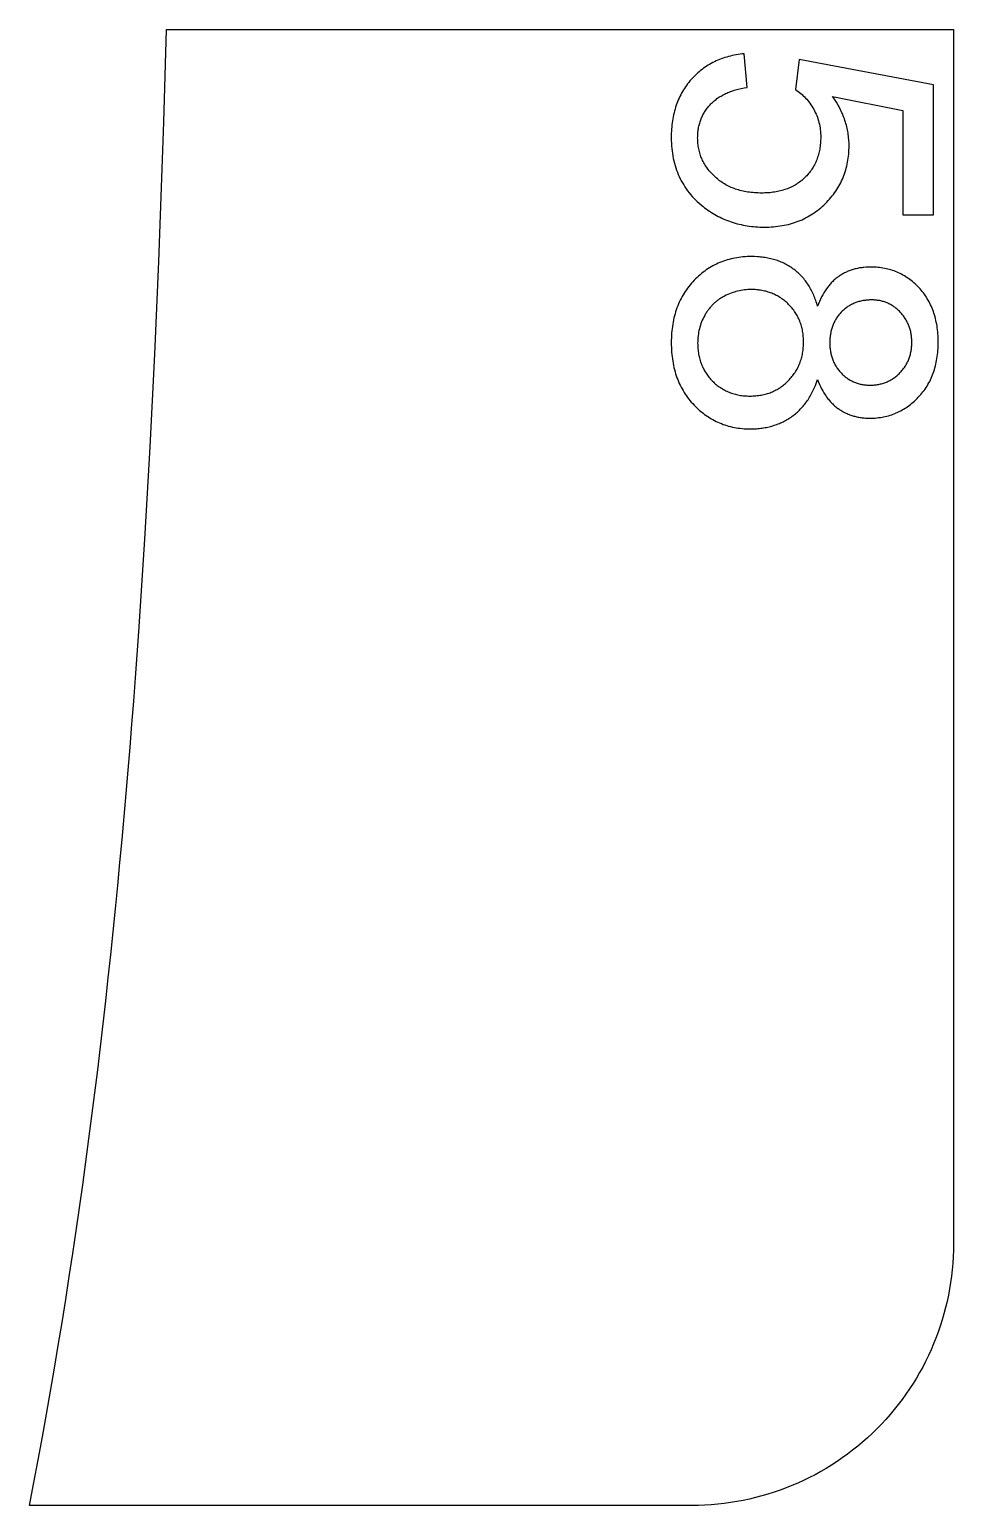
# Model space of a CAD drawing. Extents: x -16189 to 5251, y 3521 to 4024.
# Drawn here: x -11779 to -11602.4, y 3521.1 to 3803.1 of the extents above; entities that cross this region are included whole.
import ezdxf

# ---------------------------------------------------------------- set-up
doc = ezdxf.new("R2010")
doc.units = 0
doc.layers.add('LAYER_03', color=7, linetype='CONTINUOUS')

msp = doc.modelspace()

# ---------------------------------------------------------------- linework, layer by layer
at = {"layer": 'LAYER_03'}
for p, q in [((-11641.36, 3753.43), (-11641.68, 3753.41)), ((-11641.03, 3753.43), (-11641.36, 3753.43)), ((-11640.76, 3753.43), (-11641.03, 3753.43)), ((-11640.5, 3753.42), (-11640.76, 3753.43)), ((-11640.24, 3753.41), (-11640.5, 3753.42)), ((-11648.29, 3750.64), (-11648.4, 3750.52)), ((-11648.17, 3750.76), (-11648.29, 3750.64)), ((-11648.04, 3750.87), (-11648.17, 3750.76)), ((-11647.92, 3750.98), (-11648.04, 3750.87)), ((-11647.79, 3751.08), (-11647.92, 3750.98)), ((-11647.67, 3751.19), (-11647.79, 3751.08)), ((-11647.54, 3751.29), (-11647.67, 3751.19)), ((-11647.4, 3751.39), (-11647.54, 3751.29)), ((-11647.27, 3751.49), (-11647.4, 3751.39)), ((-11647.13, 3751.59), (-11647.27, 3751.49)), ((-11646.99, 3751.68), (-11647.13, 3751.59)), ((-11646.85, 3751.77), (-11646.99, 3751.68)), ((-11646.71, 3751.86), (-11646.85, 3751.77)), ((-11646.56, 3751.94), (-11646.71, 3751.86)), ((-11646.41, 3752.03), (-11646.56, 3751.94)), ((-11646.26, 3752.11), (-11646.41, 3752.03)), ((-11646.11, 3752.19), (-11646.26, 3752.11)), ((-11645.8, 3752.34), (-11646.11, 3752.19)), ((-11645.49, 3752.48), (-11645.8, 3752.34)), ((-11645.18, 3752.61), (-11645.49, 3752.48)), ((-11644.87, 3752.73), (-11645.18, 3752.61)), ((-11644.56, 3752.84), (-11644.87, 3752.73)), ((-11644.24, 3752.95), (-11644.56, 3752.84)), ((-11643.93, 3753.04), (-11644.24, 3752.95)), ((-11643.61, 3753.12), (-11643.93, 3753.04)), ((-11643.29, 3753.19), (-11643.61, 3753.12)), ((-11642.98, 3753.26), (-11643.29, 3753.19)), ((-11642.65, 3753.31), (-11642.98, 3753.26)), ((-11642.33, 3753.35), (-11642.65, 3753.31)), ((-11642.01, 3753.39), (-11642.33, 3753.35)), ((-11641.68, 3753.41), (-11642.01, 3753.39)), ((-11639.98, 3753.39), (-11640.24, 3753.41)), ((-11639.72, 3753.36), (-11639.98, 3753.39)), ((-11639.47, 3753.33), (-11639.72, 3753.36)), ((-11639.22, 3753.3), (-11639.47, 3753.33)), ((-11638.97, 3753.25), (-11639.22, 3753.3)), ((-11638.73, 3753.21), (-11638.97, 3753.25)), ((-11638.49, 3753.15), (-11638.73, 3753.21)), ((-11638.25, 3753.1), (-11638.49, 3753.15)), ((-11638.01, 3753.03), (-11638.25, 3753.1)), ((-11637.78, 3752.96), (-11638.01, 3753.03)), ((-11637.55, 3752.89), (-11637.78, 3752.96)), ((-11637.32, 3752.81), (-11637.55, 3752.89)), ((-11637.09, 3752.72), (-11637.32, 3752.81)), ((-11636.87, 3752.63), (-11637.09, 3752.72)), ((-11636.65, 3752.53), (-11636.87, 3752.63)), ((-11636.44, 3752.43), (-11636.65, 3752.53)), ((-11636.22, 3752.32), (-11636.44, 3752.43)), ((-11636.01, 3752.21), (-11636.22, 3752.32)), ((-11635.8, 3752.09), (-11636.01, 3752.21)), ((-11635.6, 3751.96), (-11635.8, 3752.09)), ((-11635.39, 3751.83), (-11635.6, 3751.96)), ((-11635.19, 3751.69), (-11635.39, 3751.83)), ((-11635, 3751.55), (-11635.19, 3751.69)), ((-11634.8, 3751.41), (-11635, 3751.55)), ((-11634.61, 3751.25), (-11634.8, 3751.41)), ((-11634.42, 3751.09), (-11634.61, 3751.25)), ((-11634.24, 3750.93), (-11634.42, 3751.09)), ((-11634.05, 3750.76), (-11634.24, 3750.93)), ((-11633.87, 3750.59), (-11634.05, 3750.76)), ((-11621.71, 3750.65), (-11621.88, 3750.56)), ((-11621.53, 3750.73), (-11621.71, 3750.65)), ((-11621.36, 3750.81), (-11621.53, 3750.73)), ((-11621.18, 3750.88), (-11621.36, 3750.81)), ((-11621, 3750.95), (-11621.18, 3750.88)), ((-11620.81, 3751.02), (-11621, 3750.95)), ((-11620.62, 3751.08), (-11620.81, 3751.02)), ((-11620.43, 3751.13), (-11620.62, 3751.08)), ((-11620.24, 3751.18), (-11620.43, 3751.13)), ((-11620.05, 3751.23), (-11620.24, 3751.18)), ((-11619.85, 3751.27), (-11620.05, 3751.23)), ((-11619.65, 3751.31), (-11619.85, 3751.27)), ((-11619.45, 3751.35), (-11619.65, 3751.31)), ((-11619.24, 3751.37), (-11619.45, 3751.35)), ((-11619.03, 3751.4), (-11619.24, 3751.37)), ((-11618.82, 3751.42), (-11619.03, 3751.4)), ((-11618.61, 3751.43), (-11618.82, 3751.42)), ((-11618.39, 3751.45), (-11618.61, 3751.43)), ((-11618.18, 3751.45), (-11618.39, 3751.45)), ((-11617.96, 3751.45), (-11618.18, 3751.45)), ((-11617.76, 3751.45), (-11617.96, 3751.45)), ((-11617.57, 3751.45), (-11617.76, 3751.45)), ((-11617.38, 3751.43), (-11617.57, 3751.45)), ((-11617.19, 3751.42), (-11617.38, 3751.43)), ((-11617, 3751.4), (-11617.19, 3751.42)), ((-11616.81, 3751.37), (-11617, 3751.4)), ((-11616.63, 3751.34), (-11616.81, 3751.37)), ((-11616.44, 3751.31), (-11616.63, 3751.34)), ((-11616.26, 3751.27), (-11616.44, 3751.31)), ((-11616.08, 3751.23), (-11616.26, 3751.27)), ((-11615.91, 3751.18), (-11616.08, 3751.23)), ((-11615.73, 3751.13), (-11615.91, 3751.18)), ((-11615.56, 3751.07), (-11615.73, 3751.13)), ((-11615.38, 3751.01), (-11615.56, 3751.07)), ((-11615.21, 3750.95), (-11615.38, 3751.01)), ((-11615.04, 3750.88), (-11615.21, 3750.95)), ((-11614.88, 3750.8), (-11615.04, 3750.88)), ((-11614.71, 3750.72), (-11614.88, 3750.8)), ((-11614.55, 3750.64), (-11614.71, 3750.72)), ((-11614.38, 3750.55), (-11614.55, 3750.64)), ((-11650.23, 3747.87), (-11650.37, 3747.56)), ((-11650.07, 3748.18), (-11650.23, 3747.87)), ((-11649.91, 3748.49), (-11650.07, 3748.18)), ((-11649.82, 3748.64), (-11649.91, 3748.49)), ((-11649.74, 3748.79), (-11649.82, 3748.64)), ((-11649.65, 3748.94), (-11649.74, 3748.79)), ((-11649.56, 3749.08), (-11649.65, 3748.94)), ((-11649.46, 3749.23), (-11649.56, 3749.08)), ((-11649.37, 3749.37), (-11649.46, 3749.23)), ((-11649.27, 3749.51), (-11649.37, 3749.37)), ((-11649.17, 3749.64), (-11649.27, 3749.51)), ((-11649.06, 3749.77), (-11649.17, 3749.64)), ((-11648.96, 3749.91), (-11649.06, 3749.77)), ((-11648.85, 3750.03), (-11648.96, 3749.91)), ((-11648.74, 3750.16), (-11648.85, 3750.03)), ((-11648.63, 3750.28), (-11648.74, 3750.16)), ((-11648.52, 3750.41), (-11648.63, 3750.28)), ((-11648.4, 3750.52), (-11648.52, 3750.41)), ((-11633.7, 3750.41), (-11633.87, 3750.59)), ((-11633.53, 3750.22), (-11633.7, 3750.41)), ((-11633.36, 3750.04), (-11633.53, 3750.22)), ((-11633.2, 3749.85), (-11633.36, 3750.04)), ((-11633.05, 3749.66), (-11633.2, 3749.85)), ((-11632.9, 3749.47), (-11633.05, 3749.66)), ((-11632.76, 3749.27), (-11632.9, 3749.47)), ((-11632.62, 3749.07), (-11632.76, 3749.27)), ((-11632.49, 3748.87), (-11632.62, 3749.07)), ((-11632.36, 3748.66), (-11632.49, 3748.87)), ((-11632.24, 3748.45), (-11632.36, 3748.66)), ((-11632.13, 3748.24), (-11632.24, 3748.45)), ((-11632.02, 3748.03), (-11632.13, 3748.24)), ((-11631.92, 3747.81), (-11632.02, 3748.03)), ((-11631.82, 3747.59), (-11631.92, 3747.81)), ((-11624.74, 3747.94), (-11624.84, 3747.78)), ((-11624.63, 3748.11), (-11624.74, 3747.94)), ((-11624.52, 3748.27), (-11624.63, 3748.11)), ((-11624.4, 3748.42), (-11624.52, 3748.27)), ((-11624.28, 3748.58), (-11624.4, 3748.42)), ((-11624.15, 3748.73), (-11624.28, 3748.58)), ((-11624.02, 3748.88), (-11624.15, 3748.73)), ((-11623.89, 3749.03), (-11624.02, 3748.88)), ((-11623.75, 3749.17), (-11623.89, 3749.03)), ((-11623.61, 3749.31), (-11623.75, 3749.17)), ((-11623.46, 3749.45), (-11623.61, 3749.31)), ((-11623.32, 3749.58), (-11623.46, 3749.45)), ((-11623.17, 3749.71), (-11623.32, 3749.58)), ((-11623.02, 3749.83), (-11623.17, 3749.71)), ((-11622.86, 3749.95), (-11623.02, 3749.83)), ((-11622.7, 3750.06), (-11622.86, 3749.95)), ((-11622.55, 3750.17), (-11622.7, 3750.06)), ((-11622.38, 3750.28), (-11622.55, 3750.17)), ((-11622.22, 3750.38), (-11622.38, 3750.28)), ((-11622.05, 3750.47), (-11622.22, 3750.38)), ((-11621.88, 3750.56), (-11622.05, 3750.47)), ((-11614.22, 3750.46), (-11614.38, 3750.55)), ((-11614.06, 3750.36), (-11614.22, 3750.46)), ((-11613.91, 3750.26), (-11614.06, 3750.36)), ((-11613.75, 3750.15), (-11613.91, 3750.26)), ((-11613.6, 3750.04), (-11613.75, 3750.15)), ((-11613.45, 3749.92), (-11613.6, 3750.04)), ((-11613.3, 3749.8), (-11613.45, 3749.92)), ((-11613.15, 3749.68), (-11613.3, 3749.8)), ((-11613, 3749.55), (-11613.15, 3749.68)), ((-11612.86, 3749.42), (-11613, 3749.55)), ((-11612.71, 3749.28), (-11612.86, 3749.42)), ((-11612.57, 3749.14), (-11612.71, 3749.28)), ((-11612.43, 3748.99), (-11612.57, 3749.14)), ((-11612.3, 3748.84), (-11612.43, 3748.99)), ((-11612.17, 3748.69), (-11612.3, 3748.84)), ((-11612.04, 3748.54), (-11612.17, 3748.69)), ((-11611.92, 3748.38), (-11612.04, 3748.54)), ((-11611.81, 3748.23), (-11611.92, 3748.38)), ((-11611.7, 3748.07), (-11611.81, 3748.23)), ((-11611.59, 3747.9), (-11611.7, 3748.07)), ((-11611.48, 3747.74), (-11611.59, 3747.9)), ((-11651.07, 3745.28), (-11651.12, 3744.94)), ((-11651, 3745.61), (-11651.07, 3745.28)), ((-11650.92, 3745.94), (-11651, 3745.61)), ((-11650.83, 3746.27), (-11650.92, 3745.94)), ((-11650.73, 3746.6), (-11650.83, 3746.27)), ((-11650.62, 3746.92), (-11650.73, 3746.6)), ((-11650.5, 3747.24), (-11650.62, 3746.92)), ((-11650.37, 3747.56), (-11650.5, 3747.24)), ((-11631.73, 3747.37), (-11631.82, 3747.59)), ((-11631.64, 3747.14), (-11631.73, 3747.37)), ((-11631.56, 3746.91), (-11631.64, 3747.14)), ((-11631.48, 3746.68), (-11631.56, 3746.91)), ((-11631.41, 3746.45), (-11631.48, 3746.68)), ((-11631.35, 3746.21), (-11631.41, 3746.45)), ((-11631.29, 3745.97), (-11631.35, 3746.21)), ((-11631.24, 3745.73), (-11631.29, 3745.97)), ((-11631.19, 3745.48), (-11631.24, 3745.73)), ((-11631.15, 3745.23), (-11631.19, 3745.48)), ((-11631.11, 3744.98), (-11631.15, 3745.23)), ((-11631.08, 3744.73), (-11631.11, 3744.98)), ((-11625.86, 3744.98), (-11625.89, 3744.77)), ((-11625.82, 3745.18), (-11625.86, 3744.98)), ((-11625.78, 3745.39), (-11625.82, 3745.18)), ((-11625.73, 3745.59), (-11625.78, 3745.39)), ((-11625.68, 3745.78), (-11625.73, 3745.59)), ((-11625.63, 3745.98), (-11625.68, 3745.78)), ((-11625.57, 3746.17), (-11625.63, 3745.98)), ((-11625.51, 3746.36), (-11625.57, 3746.17)), ((-11625.44, 3746.55), (-11625.51, 3746.36)), ((-11625.37, 3746.73), (-11625.44, 3746.55)), ((-11625.29, 3746.91), (-11625.37, 3746.73)), ((-11625.21, 3747.09), (-11625.29, 3746.91)), ((-11625.12, 3747.27), (-11625.21, 3747.09)), ((-11625.03, 3747.44), (-11625.12, 3747.27)), ((-11624.94, 3747.61), (-11625.03, 3747.44)), ((-11624.84, 3747.78), (-11624.94, 3747.61)), ((-11611.39, 3747.57), (-11611.48, 3747.74)), ((-11611.29, 3747.4), (-11611.39, 3747.57)), ((-11611.2, 3747.23), (-11611.29, 3747.4)), ((-11611.12, 3747.06), (-11611.2, 3747.23)), ((-11611.03, 3746.88), (-11611.12, 3747.06)), ((-11610.96, 3746.7), (-11611.03, 3746.88)), ((-11610.88, 3746.52), (-11610.96, 3746.7)), ((-11610.82, 3746.34), (-11610.88, 3746.52)), ((-11610.75, 3746.15), (-11610.82, 3746.34)), ((-11610.69, 3745.96), (-11610.75, 3746.15)), ((-11610.64, 3745.77), (-11610.69, 3745.96)), ((-11610.59, 3745.58), (-11610.64, 3745.77)), ((-11610.54, 3745.39), (-11610.59, 3745.58)), ((-11610.5, 3745.19), (-11610.54, 3745.39)), ((-11610.46, 3744.99), (-11610.5, 3745.19)), ((-11610.43, 3744.79), (-11610.46, 3744.99)), ((-11651.25, 3743.56), (-11651.26, 3743.21)), ((-11651.26, 3743.21), (-11651.25, 3742.93)), ((-11651.23, 3743.91), (-11651.25, 3743.56)), ((-11651.25, 3742.93), (-11651.24, 3742.66)), ((-11651.24, 3742.66), (-11651.23, 3742.4)), ((-11651.21, 3744.25), (-11651.23, 3743.91)), ((-11651.23, 3742.4), (-11651.21, 3742.13)), ((-11651.17, 3744.6), (-11651.21, 3744.25)), ((-11651.12, 3744.94), (-11651.17, 3744.6)), ((-11631.06, 3744.47), (-11631.08, 3744.73)), ((-11631.08, 3742.06), (-11631.06, 3742.33)), ((-11631.04, 3744.21), (-11631.06, 3744.47)), ((-11631.06, 3742.33), (-11631.04, 3742.59)), ((-11631.02, 3743.95), (-11631.04, 3744.21)), ((-11631.04, 3742.59), (-11631.02, 3742.86)), ((-11631.01, 3743.68), (-11631.02, 3743.95)), ((-11631.02, 3742.86), (-11631.01, 3743.14)), ((-11631.01, 3743.41), (-11631.01, 3743.68)), ((-11631.01, 3743.14), (-11631.01, 3743.41)), ((-11625.99, 3743.69), (-11626, 3743.47)), ((-11626, 3743.47), (-11626, 3743.24)), ((-11626, 3743.24), (-11626, 3743.02)), ((-11626, 3743.02), (-11625.99, 3742.8)), ((-11625.98, 3743.91), (-11625.99, 3743.69)), ((-11625.99, 3742.8), (-11625.98, 3742.59)), ((-11625.97, 3744.13), (-11625.98, 3743.91)), ((-11625.98, 3742.59), (-11625.97, 3742.37)), ((-11625.95, 3744.35), (-11625.97, 3744.13)), ((-11625.97, 3742.37), (-11625.95, 3742.16)), ((-11625.92, 3744.56), (-11625.95, 3744.35)), ((-11625.95, 3742.16), (-11625.92, 3741.96)), ((-11625.89, 3744.77), (-11625.92, 3744.56)), ((-11610.4, 3744.58), (-11610.43, 3744.79)), ((-11610.38, 3744.38), (-11610.4, 3744.58)), ((-11610.4, 3742.05), (-11610.38, 3742.25)), ((-11610.36, 3744.17), (-11610.38, 3744.38)), ((-11610.38, 3742.25), (-11610.36, 3742.46)), ((-11610.34, 3743.96), (-11610.36, 3744.17)), ((-11610.36, 3742.46), (-11610.34, 3742.67)), ((-11610.33, 3743.74), (-11610.34, 3743.96)), ((-11610.34, 3742.67), (-11610.33, 3742.88)), ((-11610.32, 3743.53), (-11610.33, 3743.74)), ((-11610.33, 3742.88), (-11610.32, 3743.09)), ((-11610.32, 3743.31), (-11610.32, 3743.53)), ((-11610.32, 3743.09), (-11610.32, 3743.31)), ((-11651.21, 3742.13), (-11651.19, 3741.87)), ((-11651.19, 3741.87), (-11651.16, 3741.61)), ((-11651.16, 3741.61), (-11651.12, 3741.36)), ((-11651.12, 3741.36), (-11651.08, 3741.1)), ((-11651.08, 3741.1), (-11651.03, 3740.85)), ((-11651.03, 3740.85), (-11650.98, 3740.61)), ((-11650.98, 3740.61), (-11650.92, 3740.37)), ((-11650.92, 3740.37), (-11650.86, 3740.12)), ((-11650.86, 3740.12), (-11650.79, 3739.89)), ((-11650.79, 3739.89), (-11650.71, 3739.65)), ((-11650.71, 3739.65), (-11650.63, 3739.42)), ((-11650.63, 3739.42), (-11650.55, 3739.19)), ((-11631.83, 3739.12), (-11631.73, 3739.35)), ((-11631.73, 3739.35), (-11631.65, 3739.58)), ((-11631.65, 3739.58), (-11631.57, 3739.82)), ((-11631.57, 3739.82), (-11631.49, 3740.06)), ((-11631.49, 3740.06), (-11631.42, 3740.3)), ((-11631.42, 3740.3), (-11631.35, 3740.54)), ((-11631.35, 3740.54), (-11631.29, 3740.79)), ((-11631.29, 3740.79), (-11631.24, 3741.04)), ((-11631.24, 3741.04), (-11631.19, 3741.29)), ((-11631.19, 3741.29), (-11631.15, 3741.54)), ((-11631.15, 3741.54), (-11631.11, 3741.8)), ((-11631.11, 3741.8), (-11631.08, 3742.06)), ((-11625.92, 3741.96), (-11625.89, 3741.75)), ((-11625.89, 3741.75), (-11625.86, 3741.55)), ((-11625.86, 3741.55), (-11625.82, 3741.35)), ((-11625.82, 3741.35), (-11625.78, 3741.15)), ((-11625.78, 3741.15), (-11625.74, 3740.95)), ((-11625.74, 3740.95), (-11625.69, 3740.76)), ((-11625.69, 3740.76), (-11625.63, 3740.57)), ((-11625.63, 3740.57), (-11625.57, 3740.38)), ((-11625.57, 3740.38), (-11625.51, 3740.2)), ((-11625.51, 3740.2), (-11625.44, 3740.02)), ((-11625.44, 3740.02), (-11625.37, 3739.84)), ((-11625.37, 3739.84), (-11625.29, 3739.66)), ((-11625.29, 3739.66), (-11625.21, 3739.48)), ((-11625.21, 3739.48), (-11625.13, 3739.31)), ((-11611.31, 3739.24), (-11611.22, 3739.41)), ((-11611.22, 3739.41), (-11611.13, 3739.58)), ((-11611.13, 3739.58), (-11611.05, 3739.76)), ((-11611.05, 3739.76), (-11610.97, 3739.94)), ((-11610.97, 3739.94), (-11610.9, 3740.12)), ((-11610.9, 3740.12), (-11610.83, 3740.3)), ((-11610.83, 3740.3), (-11610.76, 3740.49)), ((-11610.76, 3740.49), (-11610.7, 3740.67)), ((-11610.7, 3740.67), (-11610.65, 3740.86)), ((-11610.65, 3740.86), (-11610.59, 3741.05)), ((-11610.59, 3741.05), (-11610.55, 3741.25)), ((-11610.55, 3741.25), (-11610.5, 3741.44)), ((-11610.5, 3741.44), (-11610.47, 3741.64)), ((-11610.47, 3741.64), (-11610.43, 3741.84)), ((-11610.43, 3741.84), (-11610.4, 3742.05)), ((-11650.55, 3739.19), (-11650.46, 3738.97)), ((-11650.46, 3738.97), (-11650.36, 3738.75)), ((-11650.36, 3738.75), (-11650.26, 3738.53)), ((-11650.26, 3738.53), (-11650.15, 3738.31)), ((-11650.15, 3738.31), (-11650.04, 3738.1)), ((-11650.04, 3738.1), (-11649.92, 3737.89)), ((-11649.92, 3737.89), (-11649.79, 3737.68)), ((-11649.79, 3737.68), (-11649.66, 3737.47)), ((-11649.66, 3737.47), (-11649.53, 3737.27)), ((-11649.53, 3737.27), (-11649.39, 3737.07)), ((-11649.39, 3737.07), (-11649.24, 3736.88)), ((-11649.24, 3736.88), (-11649.09, 3736.69)), ((-11649.09, 3736.69), (-11648.93, 3736.5)), ((-11633.56, 3736.41), (-11633.39, 3736.6)), ((-11633.39, 3736.6), (-11633.23, 3736.79)), ((-11633.23, 3736.79), (-11633.07, 3736.99)), ((-11633.07, 3736.99), (-11632.92, 3737.19)), ((-11632.92, 3737.19), (-11632.78, 3737.39)), ((-11632.78, 3737.39), (-11632.64, 3737.6)), ((-11632.64, 3737.6), (-11632.51, 3737.81)), ((-11632.51, 3737.81), (-11632.38, 3738.02)), ((-11632.38, 3738.02), (-11632.26, 3738.23)), ((-11632.26, 3738.23), (-11632.14, 3738.45)), ((-11632.14, 3738.45), (-11632.03, 3738.67)), ((-11632.03, 3738.67), (-11631.93, 3738.9)), ((-11631.93, 3738.9), (-11631.83, 3739.12)), ((-11625.13, 3739.31), (-11625.04, 3739.14)), ((-11625.04, 3739.14), (-11624.95, 3738.97)), ((-11624.95, 3738.97), (-11624.85, 3738.81)), ((-11624.85, 3738.81), (-11624.74, 3738.64)), ((-11624.74, 3738.64), (-11624.64, 3738.48)), ((-11624.64, 3738.48), (-11624.53, 3738.32)), ((-11624.53, 3738.32), (-11624.41, 3738.17)), ((-11624.41, 3738.17), (-11624.29, 3738.02)), ((-11624.29, 3738.02), (-11624.17, 3737.87)), ((-11624.17, 3737.87), (-11624.04, 3737.72)), ((-11624.04, 3737.72), (-11623.91, 3737.57)), ((-11623.91, 3737.57), (-11623.77, 3737.43)), ((-11623.77, 3737.43), (-11623.63, 3737.29)), ((-11623.63, 3737.29), (-11623.48, 3737.16)), ((-11623.48, 3737.16), (-11623.34, 3737.02)), ((-11623.34, 3737.02), (-11623.19, 3736.9)), ((-11623.19, 3736.9), (-11623.05, 3736.78)), ((-11623.05, 3736.78), (-11622.9, 3736.66)), ((-11622.9, 3736.66), (-11622.74, 3736.55)), ((-11622.74, 3736.55), (-11622.59, 3736.44)), ((-11613.84, 3736.48), (-11613.68, 3736.59)), ((-11613.68, 3736.59), (-11613.52, 3736.7)), ((-11613.52, 3736.7), (-11613.37, 3736.83)), ((-11613.37, 3736.83), (-11613.21, 3736.95)), ((-11613.21, 3736.95), (-11613.06, 3737.08)), ((-11613.06, 3737.08), (-11612.91, 3737.22)), ((-11612.91, 3737.22), (-11612.77, 3737.35)), ((-11612.77, 3737.35), (-11612.62, 3737.5)), ((-11612.62, 3737.5), (-11612.48, 3737.64)), ((-11612.48, 3737.64), (-11612.34, 3737.79)), ((-11612.34, 3737.79), (-11612.21, 3737.95)), ((-11612.21, 3737.95), (-11612.08, 3738.1)), ((-11612.08, 3738.1), (-11611.96, 3738.26)), ((-11611.96, 3738.26), (-11611.84, 3738.41)), ((-11611.84, 3738.41), (-11611.73, 3738.57)), ((-11611.73, 3738.57), (-11611.62, 3738.74)), ((-11611.62, 3738.74), (-11611.51, 3738.9)), ((-11611.51, 3738.9), (-11611.41, 3739.07)), ((-11611.41, 3739.07), (-11611.31, 3739.24)), ((-11648.93, 3736.5), (-11648.77, 3736.31)), ((-11648.77, 3736.31), (-11648.6, 3736.13)), ((-11648.6, 3736.13), (-11648.43, 3735.95)), ((-11648.43, 3735.95), (-11648.25, 3735.77)), ((-11648.25, 3735.77), (-11648.07, 3735.6)), ((-11648.07, 3735.6), (-11647.88, 3735.44)), ((-11647.88, 3735.44), (-11647.7, 3735.28)), ((-11647.7, 3735.28), (-11647.51, 3735.12)), ((-11647.51, 3735.12), (-11647.31, 3734.97)), ((-11647.31, 3734.97), (-11647.12, 3734.83)), ((-11647.12, 3734.83), (-11646.92, 3734.69)), ((-11646.92, 3734.69), (-11646.71, 3734.56)), ((-11646.71, 3734.56), (-11646.51, 3734.44)), ((-11646.51, 3734.44), (-11646.3, 3734.32)), ((-11646.3, 3734.32), (-11646.09, 3734.2)), ((-11646.09, 3734.2), (-11645.88, 3734.09)), ((-11645.88, 3734.09), (-11645.66, 3733.99)), ((-11645.66, 3733.99), (-11645.44, 3733.89)), ((-11645.44, 3733.89), (-11645.21, 3733.8)), ((-11645.21, 3733.8), (-11644.99, 3733.71)), ((-11644.99, 3733.71), (-11644.76, 3733.63)), ((-11637.65, 3733.65), (-11637.42, 3733.73)), ((-11637.42, 3733.73), (-11637.19, 3733.82)), ((-11637.19, 3733.82), (-11636.96, 3733.92)), ((-11636.96, 3733.92), (-11636.74, 3734.02)), ((-11636.74, 3734.02), (-11636.51, 3734.12)), ((-11636.51, 3734.12), (-11636.3, 3734.24)), ((-11636.3, 3734.24), (-11636.08, 3734.35)), ((-11636.08, 3734.35), (-11635.87, 3734.48)), ((-11635.87, 3734.48), (-11635.66, 3734.61)), ((-11635.66, 3734.61), (-11635.45, 3734.74)), ((-11635.45, 3734.74), (-11635.25, 3734.88)), ((-11635.25, 3734.88), (-11635.05, 3735.03)), ((-11635.05, 3735.03), (-11634.85, 3735.18)), ((-11634.85, 3735.18), (-11634.66, 3735.34)), ((-11634.66, 3735.34), (-11634.46, 3735.51)), ((-11634.46, 3735.51), (-11634.28, 3735.68)), ((-11634.28, 3735.68), (-11634.09, 3735.85)), ((-11634.09, 3735.85), (-11633.91, 3736.03)), ((-11633.91, 3736.03), (-11633.73, 3736.22)), ((-11633.73, 3736.22), (-11633.56, 3736.41)), ((-11622.59, 3736.44), (-11622.43, 3736.33)), ((-11622.43, 3736.33), (-11622.27, 3736.23)), ((-11622.27, 3736.23), (-11622.11, 3736.14)), ((-11622.11, 3736.14), (-11621.95, 3736.05)), ((-11621.95, 3736.05), (-11621.79, 3735.96)), ((-11621.79, 3735.96), (-11621.62, 3735.88)), ((-11621.62, 3735.88), (-11621.45, 3735.8)), ((-11621.45, 3735.8), (-11621.28, 3735.73)), ((-11621.28, 3735.73), (-11621.11, 3735.66)), ((-11621.11, 3735.66), (-11620.94, 3735.6)), ((-11620.94, 3735.6), (-11620.76, 3735.54)), ((-11620.76, 3735.54), (-11620.58, 3735.48)), ((-11620.58, 3735.48), (-11620.4, 3735.43)), ((-11620.4, 3735.43), (-11620.22, 3735.38)), ((-11620.22, 3735.38), (-11620.04, 3735.34)), ((-11620.04, 3735.34), (-11619.85, 3735.3)), ((-11619.85, 3735.3), (-11619.67, 3735.27)), ((-11619.67, 3735.27), (-11619.48, 3735.24)), ((-11619.48, 3735.24), (-11619.28, 3735.22)), ((-11619.28, 3735.22), (-11619.09, 3735.2)), ((-11619.09, 3735.2), (-11618.9, 3735.18)), ((-11618.9, 3735.18), (-11618.7, 3735.17)), ((-11618.7, 3735.17), (-11618.5, 3735.17)), ((-11618.5, 3735.17), (-11618.3, 3735.16)), ((-11618.3, 3735.16), (-11618.09, 3735.17)), ((-11618.09, 3735.17), (-11617.88, 3735.17)), ((-11617.88, 3735.17), (-11617.67, 3735.18)), ((-11617.67, 3735.18), (-11617.47, 3735.2)), ((-11617.47, 3735.2), (-11617.27, 3735.22)), ((-11617.27, 3735.22), (-11617.07, 3735.25)), ((-11617.07, 3735.25), (-11616.87, 3735.27)), ((-11616.87, 3735.27), (-11616.68, 3735.31)), ((-11616.68, 3735.31), (-11616.48, 3735.35)), ((-11616.48, 3735.35), (-11616.29, 3735.39)), ((-11616.29, 3735.39), (-11616.1, 3735.44)), ((-11616.1, 3735.44), (-11615.92, 3735.49)), ((-11615.92, 3735.49), (-11615.73, 3735.55)), ((-11615.73, 3735.55), (-11615.55, 3735.61)), ((-11615.55, 3735.61), (-11615.37, 3735.68)), ((-11615.37, 3735.68), (-11615.19, 3735.75)), ((-11615.19, 3735.75), (-11615.02, 3735.82)), ((-11615.02, 3735.82), (-11614.84, 3735.9)), ((-11614.84, 3735.9), (-11614.67, 3735.99)), ((-11614.67, 3735.99), (-11614.5, 3736.08)), ((-11614.5, 3736.08), (-11614.33, 3736.17)), ((-11614.33, 3736.17), (-11614.17, 3736.27)), ((-11614.17, 3736.27), (-11614, 3736.37)), ((-11614, 3736.37), (-11613.84, 3736.48)), ((-11644.76, 3733.63), (-11644.53, 3733.56)), ((-11644.53, 3733.56), (-11644.29, 3733.49)), ((-11644.29, 3733.49), (-11644.05, 3733.42)), ((-11644.05, 3733.42), (-11643.81, 3733.36)), ((-11643.81, 3733.36), (-11643.57, 3733.31)), ((-11643.57, 3733.31), (-11643.32, 3733.26)), ((-11643.32, 3733.26), (-11643.07, 3733.22)), ((-11643.07, 3733.22), (-11642.82, 3733.18)), ((-11642.82, 3733.18), (-11642.56, 3733.15)), ((-11642.56, 3733.15), (-11642.3, 3733.13)), ((-11642.3, 3733.13), (-11642.04, 3733.11)), ((-11642.04, 3733.11), (-11641.77, 3733.1)), ((-11641.77, 3733.1), (-11641.51, 3733.09)), ((-11641.51, 3733.09), (-11641.24, 3733.08)), ((-11641.24, 3733.08), (-11640.96, 3733.09)), ((-11640.96, 3733.09), (-11640.69, 3733.1)), ((-11640.69, 3733.1), (-11640.42, 3733.11)), ((-11640.42, 3733.11), (-11640.15, 3733.13)), ((-11640.15, 3733.13), (-11639.89, 3733.16)), ((-11639.89, 3733.16), (-11639.63, 3733.19)), ((-11639.63, 3733.19), (-11639.37, 3733.23)), ((-11639.37, 3733.23), (-11639.12, 3733.27)), ((-11639.12, 3733.27), (-11638.86, 3733.32)), ((-11638.86, 3733.32), (-11638.62, 3733.37)), ((-11638.62, 3733.37), (-11638.37, 3733.43)), ((-11638.37, 3733.43), (-11638.13, 3733.5)), ((-11638.13, 3733.5), (-11637.89, 3733.57)), ((-11637.89, 3733.57), (-11637.65, 3733.65))]:
    msp.add_line(p, q, dxfattribs=at)
msp.add_lwpolyline([(-11652.36, 3521.11), (-11778.96, 3521.11), (-11778.11, 3525.48), (-11777.29, 3529.85), (-11776.49, 3534.22), (-11775.7, 3538.59), (-11774.93, 3542.96), (-11774.18, 3547.34), (-11773.45, 3551.71), (-11772.73, 3556.09), (-11772.03, 3560.47), (-11771.35, 3564.85), (-11770.69, 3569.23), (-11770.04, 3573.62), (-11769.41, 3578), (-11768.79, 3582.39), (-11768.19, 3586.78), (-11767.6, 3591.17), (-11767.03, 3595.56), (-11766.48, 3599.95), (-11765.93, 3604.35), (-11765.41, 3608.74), (-11764.89, 3613.14), (-11764.4, 3617.53), (-11763.91, 3621.93), (-11763.44, 3626.33), (-11762.98, 3630.74), (-11762.53, 3635.14), (-11762.1, 3639.54), (-11761.68, 3643.95), (-11761.27, 3648.35), (-11760.87, 3652.76), (-11760.48, 3657.17), (-11760.1, 3661.58), (-11759.74, 3665.99), (-11759.39, 3670.4), (-11759.04, 3674.81), (-11758.71, 3679.23), (-11758.07, 3688.05), (-11757.47, 3696.89), (-11756.91, 3705.72), (-11756.39, 3714.56), (-11755.9, 3723.41), (-11755.44, 3732.25), (-11755.02, 3741.1), (-11754.62, 3749.95), (-11754.26, 3758.81), (-11753.92, 3767.66), (-11753.6, 3776.52), (-11753.31, 3785.39), (-11753.05, 3794.25), (-11752.8, 3803.11), (-11602.36, 3803.11), (-11602.36, 3571.11, -0.414214)], format="xyb", close=True, dxfattribs=at)
for points in [[(-11642.36, 3798.49), (-11642.75, 3798.45), (-11643.14, 3798.4), (-11643.52, 3798.34), (-11643.9, 3798.28), (-11644.27, 3798.21), (-11644.64, 3798.13), (-11645, 3798.04), (-11645.36, 3797.95), (-11645.71, 3797.85), (-11646.06, 3797.75), (-11646.4, 3797.63), (-11646.74, 3797.51), (-11647.07, 3797.38), (-11647.4, 3797.24), (-11647.72, 3797.1), (-11648.04, 3796.95), (-11648.36, 3796.79), (-11648.67, 3796.63), (-11648.97, 3796.46), (-11649.27, 3796.28), (-11649.56, 3796.09), (-11649.85, 3795.9), (-11650.14, 3795.7), (-11650.42, 3795.49), (-11650.69, 3795.27), (-11650.96, 3795.05), (-11651.23, 3794.82), (-11651.49, 3794.58), (-11651.75, 3794.34), (-11652, 3794.09), (-11652.24, 3793.83), (-11652.48, 3793.56), (-11652.72, 3793.29), (-11652.95, 3793.02), (-11653.17, 3792.73), (-11653.38, 3792.45), (-11653.58, 3792.16), (-11653.78, 3791.86), (-11653.97, 3791.56), (-11654.15, 3791.25), (-11654.33, 3790.94), (-11654.5, 3790.63), (-11654.66, 3790.3), (-11654.81, 3789.98), (-11654.95, 3789.65), (-11655.09, 3789.31), (-11655.22, 3788.97), (-11655.35, 3788.63), (-11655.46, 3788.28), (-11655.57, 3787.92), (-11655.67, 3787.56), (-11655.76, 3787.2), (-11655.85, 3786.83), (-11655.93, 3786.45), (-11656, 3786.07), (-11656.06, 3785.69), (-11656.12, 3785.3), (-11656.17, 3784.9), (-11656.21, 3784.51), (-11656.24, 3784.1), (-11656.27, 3783.69), (-11656.29, 3783.28), (-11656.3, 3782.86), (-11656.3, 3782.44), (-11656.29, 3781.92), (-11656.28, 3781.41), (-11656.25, 3780.91), (-11656.21, 3780.41), (-11656.15, 3779.92), (-11656.09, 3779.44), (-11656.01, 3778.97), (-11655.92, 3778.5), (-11655.82, 3778.04), (-11655.71, 3777.58), (-11655.58, 3777.13), (-11655.45, 3776.69), (-11655.3, 3776.26), (-11655.14, 3775.83), (-11654.97, 3775.41), (-11654.78, 3775), (-11654.59, 3774.59), (-11654.38, 3774.19), (-11654.16, 3773.8), (-11653.93, 3773.41), (-11653.69, 3773.03), (-11653.43, 3772.66), (-11653.17, 3772.3), (-11652.89, 3771.94), (-11652.6, 3771.58), (-11652.3, 3771.24), (-11651.98, 3770.9), (-11651.66, 3770.57), (-11651.32, 3770.25), (-11650.97, 3769.93), (-11650.61, 3769.62), (-11650.23, 3769.31), (-11649.92, 3769.07), (-11649.61, 3768.84), (-11649.29, 3768.61), (-11648.97, 3768.39), (-11648.64, 3768.18), (-11648.32, 3767.97), (-11647.98, 3767.77), (-11647.65, 3767.58), (-11647.31, 3767.4), (-11646.96, 3767.23), (-11646.62, 3767.06), (-11646.27, 3766.91), (-11645.91, 3766.75), (-11645.56, 3766.61), (-11645.2, 3766.48), (-11644.83, 3766.35), (-11644.46, 3766.23), (-11644.09, 3766.12), (-11643.72, 3766.01), (-11643.34, 3765.92), (-11642.95, 3765.83), (-11642.57, 3765.75), (-11642.18, 3765.67), (-11641.79, 3765.61), (-11641.39, 3765.55), (-11640.99, 3765.5), (-11640.58, 3765.46), (-11640.18, 3765.42), (-11639.76, 3765.4), (-11639.35, 3765.38), (-11638.93, 3765.36), (-11638.51, 3765.36), (-11638.07, 3765.37), (-11637.63, 3765.38), (-11637.2, 3765.4), (-11636.77, 3765.43), (-11636.35, 3765.47), (-11635.93, 3765.52), (-11635.52, 3765.58), (-11635.11, 3765.64), (-11634.71, 3765.72), (-11634.31, 3765.8), (-11633.92, 3765.89), (-11633.53, 3765.99), (-11633.15, 3766.1), (-11632.77, 3766.22), (-11632.4, 3766.35), (-11632.03, 3766.49), (-11631.67, 3766.63), (-11631.31, 3766.78), (-11630.96, 3766.95), (-11630.62, 3767.12), (-11630.28, 3767.3), (-11629.94, 3767.49), (-11629.61, 3767.68), (-11629.28, 3767.89), (-11628.96, 3768.11), (-11628.64, 3768.33), (-11628.33, 3768.56), (-11628.03, 3768.81), (-11627.73, 3769.06), (-11627.43, 3769.31), (-11627.14, 3769.58), (-11626.85, 3769.86), (-11626.57, 3770.14), (-11626.3, 3770.43), (-11626.04, 3770.72), (-11625.79, 3771.02), (-11625.55, 3771.32), (-11625.31, 3771.62), (-11625.09, 3771.93), (-11624.87, 3772.24), (-11624.66, 3772.55), (-11624.46, 3772.87), (-11624.27, 3773.19), (-11624.09, 3773.52), (-11623.92, 3773.85), (-11623.75, 3774.19), (-11623.6, 3774.53), (-11623.45, 3774.87), (-11623.32, 3775.22), (-11623.19, 3775.57), (-11623.07, 3775.92), (-11622.96, 3776.28), (-11622.86, 3776.65), (-11622.76, 3777.01), (-11622.68, 3777.38), (-11622.6, 3777.76), (-11622.54, 3778.14), (-11622.48, 3778.52), (-11622.43, 3778.91), (-11622.39, 3779.3), (-11622.36, 3779.69), (-11622.34, 3780.09), (-11622.32, 3780.5), (-11622.32, 3780.9), (-11622.32, 3781.21), (-11622.33, 3781.52), (-11622.35, 3781.83), (-11622.37, 3782.13), (-11622.4, 3782.44), (-11622.43, 3782.74), (-11622.47, 3783.04), (-11622.52, 3783.35), (-11622.57, 3783.65), (-11622.63, 3783.95), (-11622.69, 3784.25), (-11622.76, 3784.55), (-11622.84, 3784.84), (-11622.92, 3785.14), (-11623.01, 3785.44), (-11623.1, 3785.73), (-11623.2, 3786.03), (-11623.31, 3786.32), (-11623.42, 3786.62), (-11623.54, 3786.91), (-11623.67, 3787.2), (-11623.8, 3787.49), (-11623.94, 3787.78), (-11624.08, 3788.07), (-11624.23, 3788.35), (-11624.39, 3788.64), (-11624.72, 3789.21), (-11625.08, 3789.78), (-11625.46, 3790.34), (-11612.03, 3787.65), (-11612.03, 3767.71), (-11606.16, 3767.71), (-11606.16, 3792.56), (-11631.83, 3797.4), (-11632.58, 3791.64), (-11632.31, 3791.46), (-11632.05, 3791.28), (-11631.8, 3791.09), (-11631.55, 3790.89), (-11631.31, 3790.69), (-11631.08, 3790.47), (-11630.85, 3790.25), (-11630.63, 3790.02), (-11630.42, 3789.78), (-11630.21, 3789.54), (-11630, 3789.28), (-11629.81, 3789.02), (-11629.62, 3788.75), (-11629.43, 3788.47), (-11629.26, 3788.18), (-11629.08, 3787.89), (-11628.92, 3787.59), (-11628.77, 3787.28), (-11628.63, 3786.97), (-11628.5, 3786.66), (-11628.37, 3786.34), (-11628.26, 3786.02), (-11628.16, 3785.69), (-11628.08, 3785.36), (-11628, 3785.02), (-11627.93, 3784.68), (-11627.87, 3784.34), (-11627.82, 3783.99), (-11627.79, 3783.63), (-11627.76, 3783.27), (-11627.74, 3782.91), (-11627.74, 3782.54), (-11627.74, 3782.24), (-11627.75, 3781.95), (-11627.77, 3781.66), (-11627.79, 3781.37), (-11627.81, 3781.09), (-11627.85, 3780.81), (-11627.88, 3780.54), (-11627.93, 3780.27), (-11627.98, 3780), (-11628.03, 3779.73), (-11628.1, 3779.47), (-11628.17, 3779.22), (-11628.24, 3778.96), (-11628.32, 3778.71), (-11628.41, 3778.47), (-11628.5, 3778.22), (-11628.59, 3777.98), (-11628.7, 3777.75), (-11628.81, 3777.52), (-11628.92, 3777.29), (-11629.05, 3777.06), (-11629.17, 3776.84), (-11629.31, 3776.62), (-11629.44, 3776.41), (-11629.59, 3776.2), (-11629.74, 3775.99), (-11629.9, 3775.78), (-11630.06, 3775.58), (-11630.23, 3775.39), (-11630.4, 3775.19), (-11630.59, 3775), (-11630.77, 3774.82), (-11630.96, 3774.64), (-11631.16, 3774.46), (-11631.36, 3774.29), (-11631.56, 3774.13), (-11631.77, 3773.97), (-11631.99, 3773.82), (-11632.21, 3773.67), (-11632.43, 3773.53), (-11632.65, 3773.39), (-11632.88, 3773.26), (-11633.12, 3773.14), (-11633.36, 3773.02), (-11633.6, 3772.91), (-11633.85, 3772.8), (-11634.1, 3772.7), (-11634.36, 3772.61), (-11634.62, 3772.52), (-11634.89, 3772.43), (-11635.16, 3772.36), (-11635.43, 3772.29), (-11635.71, 3772.22), (-11635.99, 3772.16), (-11636.28, 3772.1), (-11636.57, 3772.05), (-11636.86, 3772.01), (-11637.16, 3771.97), (-11637.47, 3771.94), (-11637.78, 3771.92), (-11638.09, 3771.9), (-11638.41, 3771.88), (-11638.73, 3771.87), (-11639.05, 3771.87), (-11639.4, 3771.87), (-11639.74, 3771.88), (-11640.07, 3771.9), (-11640.4, 3771.92), (-11640.73, 3771.95), (-11641.05, 3771.98), (-11641.37, 3772.02), (-11641.68, 3772.06), (-11641.99, 3772.11), (-11642.29, 3772.17), (-11642.59, 3772.23), (-11642.89, 3772.3), (-11643.18, 3772.38), (-11643.47, 3772.46), (-11643.75, 3772.54), (-11644.03, 3772.64), (-11644.31, 3772.74), (-11644.58, 3772.84), (-11644.84, 3772.95), (-11645.1, 3773.07), (-11645.36, 3773.19), (-11645.62, 3773.32), (-11645.86, 3773.46), (-11646.11, 3773.6), (-11646.35, 3773.74), (-11646.59, 3773.9), (-11646.82, 3774.05), (-11647.05, 3774.22), (-11647.27, 3774.39), (-11647.49, 3774.57), (-11647.7, 3774.75), (-11647.92, 3774.94), (-11648.12, 3775.13), (-11648.32, 3775.33), (-11648.51, 3775.53), (-11648.7, 3775.73), (-11648.88, 3775.93), (-11649.05, 3776.14), (-11649.22, 3776.35), (-11649.38, 3776.56), (-11649.53, 3776.77), (-11649.68, 3776.99), (-11649.82, 3777.21), (-11649.95, 3777.43), (-11650.08, 3777.66), (-11650.2, 3777.88), (-11650.31, 3778.11), (-11650.42, 3778.35), (-11650.52, 3778.58), (-11650.62, 3778.82), (-11650.7, 3779.06), (-11650.79, 3779.31), (-11650.86, 3779.55), (-11650.93, 3779.8), (-11650.99, 3780.05), (-11651.05, 3780.31), (-11651.1, 3780.56), (-11651.14, 3780.82), (-11651.17, 3781.09), (-11651.2, 3781.35), (-11651.23, 3781.62), (-11651.24, 3781.89), (-11651.25, 3782.16), (-11651.26, 3782.44), (-11651.25, 3782.67), (-11651.25, 3782.89), (-11651.24, 3783.12), (-11651.22, 3783.34), (-11651.2, 3783.56), (-11651.17, 3783.78), (-11651.14, 3784), (-11651.11, 3784.21), (-11651.07, 3784.42), (-11651.02, 3784.63), (-11650.98, 3784.84), (-11650.92, 3785.05), (-11650.87, 3785.25), (-11650.8, 3785.45), (-11650.74, 3785.65), (-11650.66, 3785.85), (-11650.59, 3786.04), (-11650.51, 3786.24), (-11650.42, 3786.43), (-11650.33, 3786.62), (-11650.24, 3786.81), (-11650.14, 3786.99), (-11650.03, 3787.17), (-11649.92, 3787.35), (-11649.81, 3787.53), (-11649.69, 3787.71), (-11649.57, 3787.88), (-11649.44, 3788.06), (-11649.31, 3788.23), (-11649.17, 3788.39), (-11649.03, 3788.56), (-11648.89, 3788.72), (-11648.74, 3788.89), (-11648.58, 3789.04), (-11648.42, 3789.2), (-11648.26, 3789.35), (-11648.09, 3789.49), (-11647.92, 3789.64), (-11647.74, 3789.77), (-11647.56, 3789.91), (-11647.37, 3790.04), (-11647.18, 3790.17), (-11646.98, 3790.29), (-11646.78, 3790.41), (-11646.58, 3790.53), (-11646.37, 3790.64), (-11646.15, 3790.75), (-11645.93, 3790.86), (-11645.71, 3790.96), (-11645.48, 3791.06), (-11645.25, 3791.15), (-11645.01, 3791.25), (-11644.77, 3791.33), (-11644.53, 3791.42), (-11644.28, 3791.5), (-11644.02, 3791.57), (-11643.76, 3791.64), (-11643.5, 3791.71), (-11642.95, 3791.84), (-11642.39, 3791.95), (-11641.81, 3792.05)], [(-11628.35, 3750.23), (-11628.51, 3750.79), (-11628.59, 3751.07), (-11628.68, 3751.34), (-11628.78, 3751.6), (-11628.87, 3751.87), (-11628.97, 3752.13), (-11629.08, 3752.38), (-11629.19, 3752.63), (-11629.3, 3752.88), (-11629.42, 3753.12), (-11629.54, 3753.36), (-11629.67, 3753.59), (-11629.8, 3753.82), (-11629.93, 3754.05), (-11630.07, 3754.27), (-11630.21, 3754.49), (-11630.36, 3754.7), (-11630.51, 3754.91), (-11630.66, 3755.12), (-11630.82, 3755.32), (-11630.98, 3755.52), (-11631.15, 3755.71), (-11631.32, 3755.9), (-11631.5, 3756.08), (-11631.67, 3756.27), (-11631.86, 3756.44), (-11632.04, 3756.62), (-11632.24, 3756.78), (-11632.43, 3756.95), (-11632.63, 3757.11), (-11632.83, 3757.27), (-11633.04, 3757.42), (-11633.25, 3757.57), (-11633.46, 3757.71), (-11633.68, 3757.85), (-11633.9, 3757.98), (-11634.12, 3758.11), (-11634.35, 3758.23), (-11634.58, 3758.35), (-11634.81, 3758.46), (-11635.04, 3758.57), (-11635.28, 3758.67), (-11635.52, 3758.77), (-11635.77, 3758.87), (-11636.02, 3758.96), (-11636.27, 3759.04), (-11636.52, 3759.12), (-11636.78, 3759.19), (-11637.04, 3759.26), (-11637.3, 3759.33), (-11637.56, 3759.39), (-11637.83, 3759.45), (-11638.11, 3759.5), (-11638.38, 3759.54), (-11638.66, 3759.58), (-11638.94, 3759.62), (-11639.22, 3759.65), (-11639.51, 3759.68), (-11639.8, 3759.7), (-11640.39, 3759.73), (-11641, 3759.74), (-11641.4, 3759.73), (-11641.81, 3759.72), (-11642.2, 3759.7), (-11642.6, 3759.67), (-11642.99, 3759.63), (-11643.37, 3759.58), (-11643.76, 3759.52), (-11644.13, 3759.45), (-11644.51, 3759.38), (-11644.88, 3759.29), (-11645.24, 3759.2), (-11645.6, 3759.1), (-11645.96, 3758.99), (-11646.31, 3758.87), (-11646.66, 3758.74), (-11647, 3758.6), (-11647.34, 3758.46), (-11647.67, 3758.3), (-11648, 3758.14), (-11648.33, 3757.97), (-11648.65, 3757.78), (-11648.97, 3757.59), (-11649.29, 3757.4), (-11649.6, 3757.19), (-11649.9, 3756.97), (-11650.2, 3756.74), (-11650.5, 3756.51), (-11650.79, 3756.27), (-11651.08, 3756.01), (-11651.36, 3755.75), (-11651.64, 3755.48), (-11651.92, 3755.2), (-11652.19, 3754.92), (-11652.45, 3754.63), (-11652.7, 3754.33), (-11652.95, 3754.03), (-11653.18, 3753.72), (-11653.41, 3753.4), (-11653.63, 3753.08), (-11653.84, 3752.76), (-11654.04, 3752.43), (-11654.23, 3752.09), (-11654.41, 3751.75), (-11654.59, 3751.4), (-11654.76, 3751.05), (-11654.91, 3750.69), (-11655.06, 3750.33), (-11655.21, 3749.96), (-11655.34, 3749.58), (-11655.46, 3749.2), (-11655.58, 3748.81), (-11655.68, 3748.42), (-11655.78, 3748.02), (-11655.87, 3747.62), (-11655.95, 3747.21), (-11656.03, 3746.79), (-11656.09, 3746.37), (-11656.15, 3745.95), (-11656.19, 3745.52), (-11656.23, 3745.08), (-11656.26, 3744.64), (-11656.28, 3744.19), (-11656.3, 3743.73), (-11656.3, 3743.27), (-11656.3, 3742.82), (-11656.28, 3742.36), (-11656.26, 3741.91), (-11656.23, 3741.47), (-11656.19, 3741.03), (-11656.15, 3740.6), (-11656.09, 3740.18), (-11656.03, 3739.76), (-11655.96, 3739.34), (-11655.87, 3738.93), (-11655.78, 3738.53), (-11655.69, 3738.13), (-11655.58, 3737.74), (-11655.47, 3737.35), (-11655.34, 3736.97), (-11655.21, 3736.59), (-11655.07, 3736.22), (-11654.92, 3735.86), (-11654.76, 3735.5), (-11654.6, 3735.15), (-11654.42, 3734.8), (-11654.24, 3734.46), (-11654.05, 3734.12), (-11653.85, 3733.79), (-11653.64, 3733.47), (-11653.42, 3733.15), (-11653.19, 3732.83), (-11652.96, 3732.52), (-11652.72, 3732.22), (-11652.47, 3731.92), (-11652.21, 3731.63), (-11651.94, 3731.35), (-11651.66, 3731.07), (-11651.38, 3730.8), (-11651.1, 3730.54), (-11650.82, 3730.28), (-11650.52, 3730.04), (-11650.23, 3729.81), (-11649.93, 3729.58), (-11649.63, 3729.36), (-11649.32, 3729.15), (-11649.01, 3728.96), (-11648.7, 3728.76), (-11648.38, 3728.58), (-11648.06, 3728.41), (-11647.73, 3728.25), (-11647.4, 3728.09), (-11647.06, 3727.95), (-11646.73, 3727.81), (-11646.38, 3727.68), (-11646.04, 3727.56), (-11645.69, 3727.45), (-11645.33, 3727.35), (-11644.97, 3727.26), (-11644.61, 3727.17), (-11644.24, 3727.1), (-11643.87, 3727.03), (-11643.5, 3726.97), (-11643.12, 3726.92), (-11642.74, 3726.88), (-11642.35, 3726.85), (-11641.96, 3726.83), (-11641.57, 3726.82), (-11641.17, 3726.81), (-11640.59, 3726.82), (-11640.03, 3726.85), (-11639.75, 3726.87), (-11639.47, 3726.9), (-11639.2, 3726.93), (-11638.93, 3726.96), (-11638.66, 3727), (-11638.4, 3727.05), (-11638.13, 3727.1), (-11637.87, 3727.15), (-11637.61, 3727.21), (-11637.36, 3727.27), (-11637.11, 3727.34), (-11636.86, 3727.41), (-11636.61, 3727.49), (-11636.36, 3727.57), (-11636.12, 3727.66), (-11635.88, 3727.75), (-11635.64, 3727.85), (-11635.41, 3727.95), (-11635.17, 3728.05), (-11634.94, 3728.16), (-11634.72, 3728.28), (-11634.49, 3728.4), (-11634.27, 3728.52), (-11634.05, 3728.65), (-11633.83, 3728.79), (-11633.61, 3728.92), (-11633.4, 3729.07), (-11633.19, 3729.22), (-11632.98, 3729.37), (-11632.78, 3729.52), (-11632.58, 3729.69), (-11632.39, 3729.85), (-11632.19, 3730.02), (-11632, 3730.19), (-11631.82, 3730.37), (-11631.64, 3730.55), (-11631.46, 3730.74), (-11631.28, 3730.93), (-11631.11, 3731.13), (-11630.95, 3731.33), (-11630.78, 3731.53), (-11630.62, 3731.74), (-11630.46, 3731.95), (-11630.31, 3732.17), (-11630.16, 3732.39), (-11630.02, 3732.61), (-11629.87, 3732.84), (-11629.74, 3733.08), (-11629.6, 3733.32), (-11629.47, 3733.56), (-11629.34, 3733.81), (-11629.22, 3734.06), (-11629.1, 3734.31), (-11628.98, 3734.57), (-11628.76, 3735.1), (-11628.55, 3735.65), (-11628.35, 3736.22), (-11628.17, 3735.76), (-11627.98, 3735.32), (-11627.79, 3734.89), (-11627.58, 3734.48), (-11627.36, 3734.08), (-11627.14, 3733.7), (-11627.02, 3733.51), (-11626.9, 3733.33), (-11626.78, 3733.15), (-11626.66, 3732.98), (-11626.54, 3732.81), (-11626.41, 3732.64), (-11626.28, 3732.47), (-11626.15, 3732.31), (-11626.01, 3732.16), (-11625.87, 3732.01), (-11625.74, 3731.86), (-11625.59, 3731.71), (-11625.45, 3731.57), (-11625.31, 3731.43), (-11625.16, 3731.3), (-11625.01, 3731.17), (-11624.85, 3731.04), (-11624.7, 3730.92), (-11624.54, 3730.8), (-11624.38, 3730.68), (-11624.22, 3730.57), (-11624.06, 3730.46), (-11623.89, 3730.36), (-11623.72, 3730.25), (-11623.56, 3730.16), (-11623.38, 3730.06), (-11623.21, 3729.97), (-11623.04, 3729.88), (-11622.86, 3729.8), (-11622.68, 3729.72), (-11622.51, 3729.64), (-11622.32, 3729.57), (-11622.14, 3729.5), (-11621.96, 3729.43), (-11621.77, 3729.37), (-11621.58, 3729.31), (-11621.39, 3729.26), (-11621.2, 3729.21), (-11621.01, 3729.16), (-11620.81, 3729.11), (-11620.62, 3729.07), (-11620.42, 3729.04), (-11620.22, 3729), (-11620.01, 3728.97), (-11619.81, 3728.94), (-11619.6, 3728.92), (-11619.4, 3728.9), (-11619.19, 3728.89), (-11618.76, 3728.86), (-11618.33, 3728.86), (-11617.99, 3728.86), (-11617.66, 3728.87), (-11617.32, 3728.89), (-11616.99, 3728.92), (-11616.67, 3728.96), (-11616.34, 3729), (-11616.02, 3729.05), (-11615.71, 3729.11), (-11615.39, 3729.17), (-11615.08, 3729.25), (-11614.78, 3729.33), (-11614.47, 3729.42), (-11614.17, 3729.52), (-11613.88, 3729.62), (-11613.58, 3729.73), (-11613.29, 3729.85), (-11613, 3729.98), (-11612.72, 3730.12), (-11612.44, 3730.26), (-11612.16, 3730.42), (-11611.89, 3730.58), (-11611.61, 3730.74), (-11611.35, 3730.92), (-11611.08, 3731.1), (-11610.82, 3731.29), (-11610.56, 3731.49), (-11610.31, 3731.7), (-11610.05, 3731.91), (-11609.81, 3732.13), (-11609.56, 3732.36), (-11609.32, 3732.6), (-11609.08, 3732.85), (-11608.84, 3733.1), (-11608.62, 3733.35), (-11608.4, 3733.62), (-11608.19, 3733.88), (-11607.98, 3734.15), (-11607.79, 3734.43), (-11607.6, 3734.71), (-11607.42, 3735), (-11607.24, 3735.29), (-11607.07, 3735.59), (-11606.91, 3735.89), (-11606.76, 3736.2), (-11606.62, 3736.51), (-11606.48, 3736.82), (-11606.35, 3737.15), (-11606.23, 3737.47), (-11606.11, 3737.8), (-11606.01, 3738.14), (-11605.91, 3738.48), (-11605.81, 3738.83), (-11605.73, 3739.18), (-11605.65, 3739.54), (-11605.58, 3739.9), (-11605.52, 3740.26), (-11605.46, 3740.64), (-11605.41, 3741.01), (-11605.37, 3741.39), (-11605.34, 3741.78), (-11605.31, 3742.17), (-11605.29, 3742.57), (-11605.28, 3742.97), (-11605.28, 3743.38), (-11605.28, 3743.78), (-11605.29, 3744.18), (-11605.31, 3744.57), (-11605.34, 3744.96), (-11605.37, 3745.35), (-11605.41, 3745.73), (-11605.46, 3746.1), (-11605.51, 3746.47), (-11605.57, 3746.83), (-11605.64, 3747.19), (-11605.72, 3747.55), (-11605.8, 3747.9), (-11605.89, 3748.24), (-11605.99, 3748.58), (-11606.09, 3748.91), (-11606.21, 3749.24), (-11606.33, 3749.56), (-11606.45, 3749.88), (-11606.59, 3750.19), (-11606.73, 3750.5), (-11606.88, 3750.81), (-11607.03, 3751.1), (-11607.2, 3751.4), (-11607.37, 3751.68), (-11607.55, 3751.97), (-11607.73, 3752.25), (-11607.92, 3752.52), (-11608.12, 3752.79), (-11608.33, 3753.05), (-11608.54, 3753.31), (-11608.76, 3753.56), (-11608.99, 3753.81), (-11609.23, 3754.05), (-11609.46, 3754.28), (-11609.7, 3754.51), (-11609.95, 3754.73), (-11610.2, 3754.94), (-11610.45, 3755.14), (-11610.7, 3755.33), (-11610.96, 3755.52), (-11611.22, 3755.7), (-11611.48, 3755.87), (-11611.75, 3756.04), (-11612.02, 3756.2), (-11612.3, 3756.34), (-11612.58, 3756.49), (-11612.86, 3756.62), (-11613.14, 3756.75), (-11613.43, 3756.86), (-11613.72, 3756.98), (-11614.02, 3757.08), (-11614.32, 3757.17), (-11614.62, 3757.26), (-11614.92, 3757.34), (-11615.23, 3757.42), (-11615.54, 3757.48), (-11615.86, 3757.54), (-11616.18, 3757.59), (-11616.5, 3757.63), (-11616.83, 3757.66), (-11617.15, 3757.69), (-11617.49, 3757.71), (-11617.82, 3757.72), (-11618.16, 3757.73), (-11618.61, 3757.72), (-11619.05, 3757.7), (-11619.48, 3757.66), (-11619.69, 3757.64), (-11619.9, 3757.61), (-11620.11, 3757.58), (-11620.32, 3757.55), (-11620.52, 3757.51), (-11620.73, 3757.47), (-11620.93, 3757.42), (-11621.13, 3757.37), (-11621.32, 3757.32), (-11621.52, 3757.27), (-11621.71, 3757.21), (-11621.9, 3757.14), (-11622.09, 3757.08), (-11622.28, 3757.01), (-11622.46, 3756.93), (-11622.65, 3756.86), (-11622.83, 3756.78), (-11623.01, 3756.69), (-11623.18, 3756.6), (-11623.36, 3756.51), (-11623.53, 3756.42), (-11623.7, 3756.32), (-11623.87, 3756.21), (-11624.04, 3756.11), (-11624.2, 3756), (-11624.36, 3755.89), (-11624.53, 3755.77), (-11624.68, 3755.65), (-11624.84, 3755.52), (-11624.99, 3755.39), (-11625.14, 3755.26), (-11625.29, 3755.13), (-11625.44, 3754.99), (-11625.58, 3754.84), (-11625.73, 3754.69), (-11625.87, 3754.54), (-11626, 3754.39), (-11626.14, 3754.23), (-11626.27, 3754.06), (-11626.4, 3753.9), (-11626.53, 3753.73), (-11626.66, 3753.55), (-11626.78, 3753.37), (-11626.9, 3753.19), (-11627.02, 3753), (-11627.14, 3752.81), (-11627.36, 3752.42), (-11627.58, 3752.01), (-11627.79, 3751.59), (-11627.98, 3751.15), (-11628.17, 3750.7)]]:
    msp.add_lwpolyline(points, close=True, dxfattribs=at)

doc.saveas('drawing.dxf')
